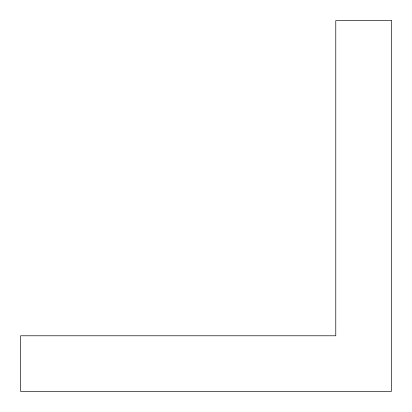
<?xml version="1.0" encoding="UTF-8"?>
<svg xmlns="http://www.w3.org/2000/svg" width="412" height="412" viewBox="0 0 412 412"><rect width="100%" height="100%" fill="white"/><g stroke="black" fill="none" stroke-linecap="round" stroke-linejoin="round"><path stroke-width="0.62" d="M391.4 20.6L335.78 20.6L335.78 335.78L20.6 335.78L20.6 391.4L391.4 391.4L391.4 20.6"/></g></svg>
